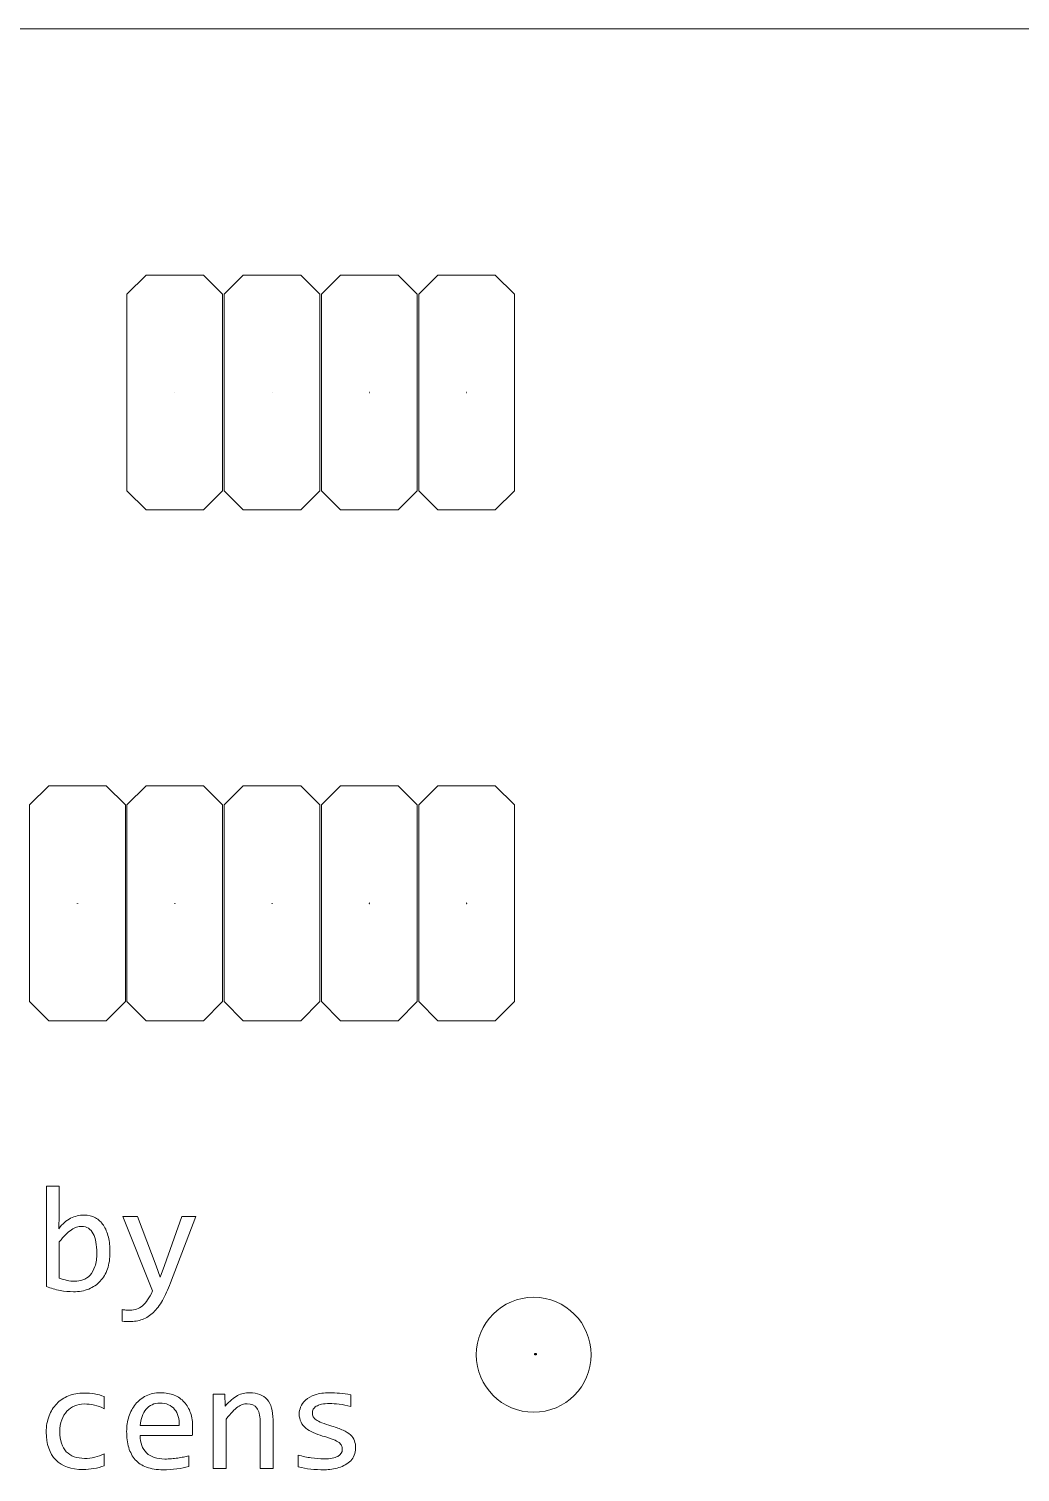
# Model space of a CAD drawing. Header units: millimetres. Extents: x 263 to 576, y -354 to -223.
# Drawn here: x 295.97 to 321.86, y -313.39 to -275.7 of the extents above; entities that cross this region are included whole.
import ezdxf

# ---------------------------------------------------------------- set-up
doc = ezdxf.new("R2010")
doc.units = ezdxf.units.MM
doc.header["$MEASUREMENT"] = 0
doc.layers.add('Layer 1', color=7, linetype='Continuous')

msp = doc.modelspace()

# ---------------------------------------------------------------- linework, layer by layer
at = {"layer": 'Layer 1', "color": 202, "lineweight": 9}
msp.add_ellipse((309.1552, -310.3289), major_axis=(0, 1.5), ratio=1, dxfattribs=at)
at = {"layer": 'Layer 1', "color": 142, "lineweight": 9}
msp.add_open_spline([(397.3653, -277.4171), (397.3653, -277.4171), (395.6357, -275.7015), (395.6357, -275.7015), (395.6357, -275.7015), (271.7828, -275.7015), (271.7828, -275.7015), (271.7828, -275.7015), (266.5486, -280.8935), (266.5486, -280.8935), (266.5486, -280.8935), (266.5486, -287.5346), (266.5486, -287.5346), (264.5, -287.5346), (262.8393, -289.1818), (262.8393, -291.2139), (262.8393, -293.2459), (264.5, -294.8932), (266.5486, -294.8932), (266.5486, -294.8932), (266.5486, -346.8478), (266.5486, -346.8478), (265.4082, -347.4753), (264.6364, -348.6819), (264.6364, -350.0672), (264.6364, -352.0993), (266.297, -353.7465), (268.3457, -353.7465), (269.7422, -353.7465), (270.9587, -352.9809), (271.5913, -351.8498), (271.5913, -351.8498), (387.9688, -351.8498), (387.9688, -351.8498), (387.9688, -351.8498), (390.4127, -349.4255), (390.4127, -349.4255), (390.4127, -349.4255), (390.4127, -332.2589), (390.4127, -332.2589), (390.4127, -332.2589), (389.8786, -331.7291), (389.8786, -331.7291), (389.8786, -331.7291), (370.1909, -331.7291), (370.1909, -331.7291), (370.1909, -331.7291), (369.4878, -331.0317), (369.4878, -331.0317), (369.4878, -331.0317), (369.4878, -317.2865), (369.4878, -317.2865), (369.4878, -317.2865), (370.1291, -316.6504), (370.1291, -316.6504), (370.1291, -316.6504), (390.9538, -316.6504), (390.9538, -316.6504), (390.9538, -316.6504), (397.2727, -310.3824), (397.2727, -310.3824), (397.2727, -310.3824), (397.2727, -297.227), (397.2727, -297.227), (398.5827, -296.6593), (399.4983, -295.3627), (399.4983, -293.8539), (399.4983, -292.3451), (398.5827, -291.0485), (397.2727, -290.4807), (397.2727, -290.4807), (397.2727, -277.3253), (397.2727, -277.3253)], degree=3, knots=[0, 0, 0, 0, 0.0416667, 0.0416667, 0.0416667, 0.0833333, 0.0833333, 0.0833333, 0.125, 0.125, 0.125, 0.1666667, 0.1666667, 0.1666667, 0.2083333, 0.2083333, 0.2083333, 0.25, 0.25, 0.25, 0.2916667, 0.2916667, 0.2916667, 0.3333333, 0.3333333, 0.3333333, 0.375, 0.375, 0.375, 0.4166667, 0.4166667, 0.4166667, 0.4583333, 0.4583333, 0.4583333, 0.5, 0.5, 0.5, 0.5416667, 0.5416667, 0.5416667, 0.5833333, 0.5833333, 0.5833333, 0.625, 0.625, 0.625, 0.6666667, 0.6666667, 0.6666667, 0.7083333, 0.7083333, 0.7083333, 0.75, 0.75, 0.75, 0.7916667, 0.7916667, 0.7916667, 0.8333333, 0.8333333, 0.8333333, 0.875, 0.875, 0.875, 0.9166667, 0.9166667, 0.9166667, 0.9583333, 0.9583333, 0.9583333, 1, 1, 1, 1], dxfattribs=at)
at = {"layer": 'Layer 1', "lineweight": 9}
for points in [[(301.0323, -282.6298), (301.0323, -282.6298), (301.0323, -287.7662), (301.0323, -287.7662), (301.0323, -287.7662), (300.5323, -288.2662), (300.5323, -288.2662), (300.5323, -288.2662), (299.0323, -288.2662), (299.0323, -288.2662), (299.0323, -288.2662), (298.5323, -287.7662), (298.5323, -287.7662), (298.5323, -287.7662), (298.5323, -282.6298), (298.5323, -282.6298), (298.5323, -282.6298), (299.0323, -282.1298), (299.0323, -282.1298), (299.0323, -282.1298), (300.5323, -282.1298), (300.5323, -282.1298), (300.5323, -282.1298), (301.0323, -282.6298), (301.0323, -282.6298)], [(303.5723, -282.6298), (303.5723, -282.6298), (303.5723, -287.7662), (303.5723, -287.7662), (303.5723, -287.7662), (303.0723, -288.2662), (303.0723, -288.2662), (303.0723, -288.2662), (301.5723, -288.2662), (301.5723, -288.2662), (301.5723, -288.2662), (301.0723, -287.7662), (301.0723, -287.7662), (301.0723, -287.7662), (301.0723, -282.6298), (301.0723, -282.6298), (301.0723, -282.6298), (301.5723, -282.1298), (301.5723, -282.1298), (301.5723, -282.1298), (303.0723, -282.1298), (303.0723, -282.1298), (303.0723, -282.1298), (303.5723, -282.6298), (303.5723, -282.6298)], [(306.1123, -282.6298), (306.1123, -282.6298), (306.1123, -287.7662), (306.1123, -287.7662), (306.1123, -287.7662), (305.6123, -288.2662), (305.6123, -288.2662), (305.6123, -288.2662), (304.1123, -288.2662), (304.1123, -288.2662), (304.1123, -288.2662), (303.6123, -287.7662), (303.6123, -287.7662), (303.6123, -287.7662), (303.6123, -282.6298), (303.6123, -282.6298), (303.6123, -282.6298), (304.1123, -282.1298), (304.1123, -282.1298), (304.1123, -282.1298), (305.6123, -282.1298), (305.6123, -282.1298), (305.6123, -282.1298), (306.1123, -282.6298), (306.1123, -282.6298)], [(308.6523, -282.6298), (308.6523, -282.6298), (308.6523, -287.7662), (308.6523, -287.7662), (308.6523, -287.7662), (308.1523, -288.2662), (308.1523, -288.2662), (308.1523, -288.2662), (306.6523, -288.2662), (306.6523, -288.2662), (306.6523, -288.2662), (306.1523, -287.7662), (306.1523, -287.7662), (306.1523, -287.7662), (306.1523, -282.6298), (306.1523, -282.6298), (306.1523, -282.6298), (306.6523, -282.1298), (306.6523, -282.1298), (306.6523, -282.1298), (308.1523, -282.1298), (308.1523, -282.1298), (308.1523, -282.1298), (308.6523, -282.6298), (308.6523, -282.6298)], [(298.4923, -295.9697), (298.4923, -295.9697), (298.4923, -301.1061), (298.4923, -301.1061), (298.4923, -301.1061), (297.9923, -301.6061), (297.9923, -301.6061), (297.9923, -301.6061), (296.4923, -301.6061), (296.4923, -301.6061), (296.4923, -301.6061), (295.9923, -301.1061), (295.9923, -301.1061), (295.9923, -301.1061), (295.9923, -295.9697), (295.9923, -295.9697), (295.9923, -295.9697), (296.4923, -295.4697), (296.4923, -295.4697), (296.4923, -295.4697), (297.9923, -295.4697), (297.9923, -295.4697), (297.9923, -295.4697), (298.4923, -295.9697), (298.4923, -295.9697)], [(301.0323, -295.9697), (301.0323, -295.9697), (301.0323, -301.1061), (301.0323, -301.1061), (301.0323, -301.1061), (300.5323, -301.6061), (300.5323, -301.6061), (300.5323, -301.6061), (299.0323, -301.6061), (299.0323, -301.6061), (299.0323, -301.6061), (298.5323, -301.1061), (298.5323, -301.1061), (298.5323, -301.1061), (298.5323, -295.9697), (298.5323, -295.9697), (298.5323, -295.9697), (299.0323, -295.4697), (299.0323, -295.4697), (299.0323, -295.4697), (300.5323, -295.4697), (300.5323, -295.4697), (300.5323, -295.4697), (301.0323, -295.9697), (301.0323, -295.9697)], [(303.5723, -295.9697), (303.5723, -295.9697), (303.5723, -301.1061), (303.5723, -301.1061), (303.5723, -301.1061), (303.0723, -301.6061), (303.0723, -301.6061), (303.0723, -301.6061), (301.5723, -301.6061), (301.5723, -301.6061), (301.5723, -301.6061), (301.0723, -301.1061), (301.0723, -301.1061), (301.0723, -301.1061), (301.0723, -295.9697), (301.0723, -295.9697), (301.0723, -295.9697), (301.5723, -295.4697), (301.5723, -295.4697), (301.5723, -295.4697), (303.0723, -295.4697), (303.0723, -295.4697), (303.0723, -295.4697), (303.5723, -295.9697), (303.5723, -295.9697)], [(306.1123, -295.9697), (306.1123, -295.9697), (306.1123, -301.1061), (306.1123, -301.1061), (306.1123, -301.1061), (305.6123, -301.6061), (305.6123, -301.6061), (305.6123, -301.6061), (304.1123, -301.6061), (304.1123, -301.6061), (304.1123, -301.6061), (303.6123, -301.1061), (303.6123, -301.1061), (303.6123, -301.1061), (303.6123, -295.9697), (303.6123, -295.9697), (303.6123, -295.9697), (304.1123, -295.4697), (304.1123, -295.4697), (304.1123, -295.4697), (305.6123, -295.4697), (305.6123, -295.4697), (305.6123, -295.4697), (306.1123, -295.9697), (306.1123, -295.9697)], [(308.6523, -295.9697), (308.6523, -295.9697), (308.6523, -301.1061), (308.6523, -301.1061), (308.6523, -301.1061), (308.1523, -301.6061), (308.1523, -301.6061), (308.1523, -301.6061), (306.6523, -301.6061), (306.6523, -301.6061), (306.6523, -301.6061), (306.1523, -301.1061), (306.1523, -301.1061), (306.1523, -301.1061), (306.1523, -295.9697), (306.1523, -295.9697), (306.1523, -295.9697), (306.6523, -295.4697), (306.6523, -295.4697), (306.6523, -295.4697), (308.1523, -295.4697), (308.1523, -295.4697), (308.1523, -295.4697), (308.6523, -295.9697), (308.6523, -295.9697)]]:
    msp.add_open_spline(points, degree=3, knots=[0, 0, 0, 0, 0.125, 0.125, 0.125, 0.25, 0.25, 0.25, 0.375, 0.375, 0.375, 0.5, 0.5, 0.5, 0.625, 0.625, 0.625, 0.75, 0.75, 0.75, 0.875, 0.875, 0.875, 1, 1, 1, 1], dxfattribs=at)
at = {"layer": 'Layer 1', "color": 5}
for points in [[(299.7823, -285.1963), (299.7823, -285.1963), (299.7858, -285.1963), (299.7858, -285.1963), (299.7858, -285.1963), (299.7858, -285.1998), (299.7858, -285.1998), (299.7858, -285.1998), (299.7823, -285.1998), (299.7823, -285.1998), (299.7823, -285.1998), (299.7823, -285.1963), (299.7823, -285.1963)], [(302.3223, -285.1963), (302.3223, -285.1963), (302.3258, -285.1963), (302.3258, -285.1963), (302.3258, -285.1963), (302.3258, -285.1998), (302.3258, -285.1998), (302.3258, -285.1998), (302.3223, -285.1998), (302.3223, -285.1998), (302.3223, -285.1998), (302.3223, -285.1963), (302.3223, -285.1963)], [(304.8623, -285.1963), (304.8623, -285.1963), (304.8658, -285.1963), (304.8658, -285.1963), (304.8658, -285.1963), (304.8658, -285.1998), (304.8658, -285.1998), (304.8658, -285.1998), (304.8623, -285.1998), (304.8623, -285.1998), (304.8623, -285.1998), (304.8623, -285.1963), (304.8623, -285.1963)], [(307.4023, -285.1963), (307.4023, -285.1963), (307.4058, -285.1963), (307.4058, -285.1963), (307.4058, -285.1963), (307.4058, -285.1998), (307.4058, -285.1998), (307.4058, -285.1998), (307.4023, -285.1998), (307.4023, -285.1998), (307.4023, -285.1998), (307.4023, -285.1963), (307.4023, -285.1963)], [(297.2423, -298.5362), (297.2423, -298.5362), (297.2458, -298.5362), (297.2458, -298.5362), (297.2458, -298.5362), (297.2458, -298.5397), (297.2458, -298.5397), (297.2458, -298.5397), (297.2423, -298.5397), (297.2423, -298.5397), (297.2423, -298.5397), (297.2423, -298.5362), (297.2423, -298.5362)], [(299.7823, -298.5362), (299.7823, -298.5362), (299.7858, -298.5362), (299.7858, -298.5362), (299.7858, -298.5362), (299.7858, -298.5397), (299.7858, -298.5397), (299.7858, -298.5397), (299.7823, -298.5397), (299.7823, -298.5397), (299.7823, -298.5397), (299.7823, -298.5362), (299.7823, -298.5362)], [(302.3223, -298.5362), (302.3223, -298.5362), (302.3258, -298.5362), (302.3258, -298.5362), (302.3258, -298.5362), (302.3258, -298.5397), (302.3258, -298.5397), (302.3258, -298.5397), (302.3223, -298.5397), (302.3223, -298.5397), (302.3223, -298.5397), (302.3223, -298.5362), (302.3223, -298.5362)], [(304.8623, -298.5362), (304.8623, -298.5362), (304.8658, -298.5362), (304.8658, -298.5362), (304.8658, -298.5362), (304.8658, -298.5397), (304.8658, -298.5397), (304.8658, -298.5397), (304.8623, -298.5397), (304.8623, -298.5397), (304.8623, -298.5397), (304.8623, -298.5362), (304.8623, -298.5362)], [(307.4023, -298.5362), (307.4023, -298.5362), (307.4058, -298.5362), (307.4058, -298.5362), (307.4058, -298.5362), (307.4058, -298.5397), (307.4058, -298.5397), (307.4058, -298.5397), (307.4023, -298.5397), (307.4023, -298.5397), (307.4023, -298.5397), (307.4023, -298.5362), (307.4023, -298.5362)]]:
    msp.add_open_spline(points, degree=3, knots=[0, 0, 0, 0, 0.25, 0.25, 0.25, 0.5, 0.5, 0.5, 0.75, 0.75, 0.75, 1, 1, 1, 1], dxfattribs=at)
at = {"layer": 'Layer 1', "color": 5, "lineweight": 9}
for points in [[(299.7823, -285.1963), (299.7823, -285.1963), (299.7858, -285.1963), (299.7858, -285.1963), (299.7858, -285.1963), (299.7858, -285.1998), (299.7858, -285.1998), (299.7858, -285.1998), (299.7823, -285.1998), (299.7823, -285.1998), (299.7823, -285.1998), (299.7823, -285.1963), (299.7823, -285.1963)], [(302.3223, -285.1963), (302.3223, -285.1963), (302.3258, -285.1963), (302.3258, -285.1963), (302.3258, -285.1963), (302.3258, -285.1998), (302.3258, -285.1998), (302.3258, -285.1998), (302.3223, -285.1998), (302.3223, -285.1998), (302.3223, -285.1998), (302.3223, -285.1963), (302.3223, -285.1963)], [(304.8623, -285.1963), (304.8623, -285.1963), (304.8658, -285.1963), (304.8658, -285.1963), (304.8658, -285.1963), (304.8658, -285.1998), (304.8658, -285.1998), (304.8658, -285.1998), (304.8623, -285.1998), (304.8623, -285.1998), (304.8623, -285.1998), (304.8623, -285.1963), (304.8623, -285.1963)], [(307.4023, -285.1963), (307.4023, -285.1963), (307.4058, -285.1963), (307.4058, -285.1963), (307.4058, -285.1963), (307.4058, -285.1998), (307.4058, -285.1998), (307.4058, -285.1998), (307.4023, -285.1998), (307.4023, -285.1998), (307.4023, -285.1998), (307.4023, -285.1963), (307.4023, -285.1963)], [(297.2423, -298.5362), (297.2423, -298.5362), (297.2458, -298.5362), (297.2458, -298.5362), (297.2458, -298.5362), (297.2458, -298.5397), (297.2458, -298.5397), (297.2458, -298.5397), (297.2423, -298.5397), (297.2423, -298.5397), (297.2423, -298.5397), (297.2423, -298.5362), (297.2423, -298.5362)], [(299.7823, -298.5362), (299.7823, -298.5362), (299.7858, -298.5362), (299.7858, -298.5362), (299.7858, -298.5362), (299.7858, -298.5397), (299.7858, -298.5397), (299.7858, -298.5397), (299.7823, -298.5397), (299.7823, -298.5397), (299.7823, -298.5397), (299.7823, -298.5362), (299.7823, -298.5362)], [(302.3223, -298.5362), (302.3223, -298.5362), (302.3258, -298.5362), (302.3258, -298.5362), (302.3258, -298.5362), (302.3258, -298.5397), (302.3258, -298.5397), (302.3258, -298.5397), (302.3223, -298.5397), (302.3223, -298.5397), (302.3223, -298.5397), (302.3223, -298.5362), (302.3223, -298.5362)], [(304.8623, -298.5362), (304.8623, -298.5362), (304.8658, -298.5362), (304.8658, -298.5362), (304.8658, -298.5362), (304.8658, -298.5397), (304.8658, -298.5397), (304.8658, -298.5397), (304.8623, -298.5397), (304.8623, -298.5397), (304.8623, -298.5397), (304.8623, -298.5362), (304.8623, -298.5362)], [(307.4023, -298.5362), (307.4023, -298.5362), (307.4058, -298.5362), (307.4058, -298.5362), (307.4058, -298.5362), (307.4058, -298.5397), (307.4058, -298.5397), (307.4058, -298.5397), (307.4023, -298.5397), (307.4023, -298.5397), (307.4023, -298.5397), (307.4023, -298.5362), (307.4023, -298.5362)]]:
    msp.add_open_spline(points, degree=3, knots=[0, 0, 0, 0, 0.25, 0.25, 0.25, 0.5, 0.5, 0.5, 0.75, 0.75, 0.75, 1, 1, 1, 1], dxfattribs=at)
at = {"layer": 'Layer 1', "color": 161, "lineweight": 9}
for points, knots in [([(298.0907, -307.6533), (298.0907, -307.8144), (298.0682, -307.959), (298.024, -308.0858), (297.9791, -308.2125), (297.9164, -308.3208), (297.8345, -308.4086), (297.7527, -308.4971), (297.653, -308.5651), (297.5355, -308.6119), (297.4179, -308.6588), (297.2859, -308.6826), (297.1387, -308.6826), (297.0245, -308.6826), (296.907, -308.6713), (296.7868, -308.6496), (296.6667, -308.6278), (296.5485, -308.5928), (296.431, -308.5452), (296.431, -308.5452), (296.431, -305.9256), (296.431, -305.9256), (296.431, -305.9256), (296.7677, -305.9256), (296.7677, -305.9256), (296.7677, -305.9256), (296.7677, -306.6782), (296.7677, -306.6782), (296.7677, -306.6782), (296.7525, -307.038), (296.7525, -307.038), (296.8489, -306.908), (296.9525, -306.8162), (297.0628, -306.7628), (297.173, -306.7093), (297.2912, -306.6822), (297.4173, -306.6822), (297.5282, -306.6822), (297.6259, -306.7053), (297.7097, -306.7522), (297.7936, -306.7984), (297.8636, -306.8638), (297.9203, -306.9483), (297.9771, -307.0328), (298.02, -307.1344), (298.0484, -307.2539), (298.0768, -307.3734), (298.0907, -307.5061), (298.0907, -307.6533)], [0, 0, 0, 0, 0.0625, 0.0625, 0.0625, 0.125, 0.125, 0.125, 0.1875, 0.1875, 0.1875, 0.25, 0.25, 0.25, 0.3125, 0.3125, 0.3125, 0.375, 0.375, 0.375, 0.4375, 0.4375, 0.4375, 0.5, 0.5, 0.5, 0.5625, 0.5625, 0.5625, 0.625, 0.625, 0.625, 0.6875, 0.6875, 0.6875, 0.75, 0.75, 0.75, 0.8125, 0.8125, 0.8125, 0.875, 0.875, 0.875, 0.9375, 0.9375, 0.9375, 1, 1, 1, 1]), ([(300.3339, -306.7179), (300.3339, -306.7179), (299.6737, -308.4508), (299.6737, -308.4508), (299.6057, -308.6278), (299.5351, -308.7803), (299.4618, -308.9083), (299.3892, -309.0364), (299.3093, -309.1414), (299.2228, -309.2239), (299.137, -309.3058), (299.0419, -309.3665), (298.939, -309.4048), (298.836, -309.4438), (298.7204, -309.4629), (298.5924, -309.4629), (298.5594, -309.4629), (298.529, -309.4622), (298.5019, -309.4609), (298.4748, -309.4596), (298.4451, -309.4576), (298.4128, -309.455), (298.4128, -309.455), (298.4128, -309.15), (298.4128, -309.15), (298.4412, -309.1539), (298.4722, -309.1572), (298.5059, -309.1605), (298.5389, -309.1638), (298.5745, -309.1658), (298.6122, -309.1658), (298.6736, -309.1658), (298.7317, -309.1566), (298.7851, -309.1388), (298.8386, -309.1209), (298.8894, -309.0912), (298.937, -309.0509), (298.9845, -309.01), (299.0301, -308.9572), (299.0743, -308.8932), (299.1179, -308.8285), (299.1608, -308.7506), (299.2017, -308.6588), (299.2017, -308.6588), (298.4247, -306.7179), (298.4247, -306.7179), (298.4247, -306.7179), (298.8076, -306.7179), (298.8076, -306.7179), (298.8076, -306.7179), (299.3001, -308.0032), (299.3001, -308.0032), (299.3001, -308.0032), (299.3991, -308.303), (299.3991, -308.303), (299.3991, -308.303), (299.5113, -307.994), (299.5113, -307.994), (299.5113, -307.994), (299.9649, -306.7179), (299.9649, -306.7179), (299.9649, -306.7179), (300.3339, -306.7179), (300.3339, -306.7179)], [0, 0, 0, 0, 0.047619, 0.047619, 0.047619, 0.0952381, 0.0952381, 0.0952381, 0.1428571, 0.1428571, 0.1428571, 0.1904762, 0.1904762, 0.1904762, 0.2380952, 0.2380952, 0.2380952, 0.2857143, 0.2857143, 0.2857143, 0.3333333, 0.3333333, 0.3333333, 0.3809524, 0.3809524, 0.3809524, 0.4285714, 0.4285714, 0.4285714, 0.4761905, 0.4761905, 0.4761905, 0.5238095, 0.5238095, 0.5238095, 0.5714286, 0.5714286, 0.5714286, 0.6190476, 0.6190476, 0.6190476, 0.6666667, 0.6666667, 0.6666667, 0.7142857, 0.7142857, 0.7142857, 0.7619048, 0.7619048, 0.7619048, 0.8095238, 0.8095238, 0.8095238, 0.8571429, 0.8571429, 0.8571429, 0.9047619, 0.9047619, 0.9047619, 0.952381, 0.952381, 0.952381, 1, 1, 1, 1]), ([(297.7461, -307.6679), (297.7461, -307.5662), (297.7388, -307.4725), (297.7236, -307.3873), (297.7091, -307.3021), (297.6853, -307.2295), (297.653, -307.1688), (297.6213, -307.108), (297.5797, -307.0605), (297.5295, -307.0268), (297.4793, -306.9925), (297.4193, -306.9753), (297.3499, -306.9753), (297.307, -306.9753), (297.2641, -306.9819), (297.2199, -306.9958), (297.1763, -307.009), (297.1308, -307.0321), (297.0839, -307.0631), (297.037, -307.0948), (296.9868, -307.1371), (296.9347, -307.1892), (296.8825, -307.2414), (296.8271, -307.3061), (296.7677, -307.3833), (296.7677, -307.3833), (296.7677, -308.3261), (296.7677, -308.3261), (296.8337, -308.3518), (296.9004, -308.3723), (296.969, -308.3868), (297.037, -308.402), (297.1024, -308.4093), (297.1638, -308.4093), (297.2417, -308.4093), (297.315, -308.3967), (297.3856, -308.3723), (297.4556, -308.3479), (297.5176, -308.3069), (297.5711, -308.2495), (297.6246, -308.1921), (297.6668, -308.1161), (297.6985, -308.0211), (297.7302, -307.9267), (297.7461, -307.8085), (297.7461, -307.6679)], [0, 0, 0, 0, 0.0666667, 0.0666667, 0.0666667, 0.1333333, 0.1333333, 0.1333333, 0.2, 0.2, 0.2, 0.2666667, 0.2666667, 0.2666667, 0.3333333, 0.3333333, 0.3333333, 0.4, 0.4, 0.4, 0.4666667, 0.4666667, 0.4666667, 0.5333333, 0.5333333, 0.5333333, 0.6, 0.6, 0.6, 0.6666667, 0.6666667, 0.6666667, 0.7333333, 0.7333333, 0.7333333, 0.8, 0.8, 0.8, 0.8666667, 0.8666667, 0.8666667, 0.9333333, 0.9333333, 0.9333333, 1, 1, 1, 1]), ([(297.9401, -313.2259), (297.8523, -313.2596), (297.7626, -313.2847), (297.6701, -313.3005), (297.5777, -313.317), (297.4826, -313.3249), (297.3849, -313.3249), (297.0779, -313.3249), (296.8416, -313.2417), (296.6759, -313.0754), (296.5102, -312.909), (296.427, -312.6661), (296.427, -312.3459), (296.427, -312.1927), (296.4508, -312.0534), (296.4983, -311.928), (296.5465, -311.8032), (296.6132, -311.6963), (296.6997, -311.6071), (296.7861, -311.518), (296.8898, -311.4493), (297.0093, -311.4012), (297.1294, -311.353), (297.2615, -311.3285), (297.4061, -311.3285), (297.5064, -311.3285), (297.6008, -311.3358), (297.6886, -311.3497), (297.7764, -311.3642), (297.8603, -311.3873), (297.9401, -311.4196), (297.9401, -311.4196), (297.9401, -311.7405), (297.9401, -311.7405), (297.8563, -311.6963), (297.7711, -311.6639), (297.684, -311.6441), (297.5968, -311.6236), (297.5071, -311.6137), (297.414, -311.6137), (297.3275, -311.6137), (297.2463, -311.6302), (297.1691, -311.6632), (297.0925, -311.6963), (297.0251, -311.7431), (296.967, -311.8052), (296.9089, -311.8672), (296.8634, -311.9425), (296.8297, -312.0316), (296.796, -312.1208), (296.7795, -312.2211), (296.7795, -312.3333), (296.7795, -312.5684), (296.8363, -312.744), (296.9505, -312.8608), (297.0647, -312.9777), (297.2232, -313.0358), (297.4259, -313.0358), (297.517, -313.0358), (297.6061, -313.0252), (297.6919, -313.0047), (297.7771, -312.9843), (297.8603, -312.9539), (297.9401, -312.913), (297.9401, -312.913), (297.9401, -313.2259), (297.9401, -313.2259)], [0, 0, 0, 0, 0.0454545, 0.0454545, 0.0454545, 0.0909091, 0.0909091, 0.0909091, 0.1363636, 0.1363636, 0.1363636, 0.1818182, 0.1818182, 0.1818182, 0.2272727, 0.2272727, 0.2272727, 0.2727273, 0.2727273, 0.2727273, 0.3181818, 0.3181818, 0.3181818, 0.3636364, 0.3636364, 0.3636364, 0.4090909, 0.4090909, 0.4090909, 0.4545455, 0.4545455, 0.4545455, 0.5, 0.5, 0.5, 0.5454545, 0.5454545, 0.5454545, 0.5909091, 0.5909091, 0.5909091, 0.6363636, 0.6363636, 0.6363636, 0.6818182, 0.6818182, 0.6818182, 0.7272727, 0.7272727, 0.7272727, 0.7727273, 0.7727273, 0.7727273, 0.8181818, 0.8181818, 0.8181818, 0.8636364, 0.8636364, 0.8636364, 0.9090909, 0.9090909, 0.9090909, 0.9545455, 0.9545455, 0.9545455, 1, 1, 1, 1]), ([(300.2488, -312.2231), (300.2488, -312.2706), (300.2481, -312.3109), (300.2468, -312.3426), (300.2455, -312.3749), (300.2435, -312.4053), (300.2408, -312.4337), (300.2408, -312.4337), (298.8782, -312.4337), (298.8782, -312.4337), (298.8782, -312.6324), (298.9337, -312.7856), (299.0446, -312.8918), (299.1555, -312.9981), (299.3153, -313.0516), (299.5245, -313.0516), (299.5813, -313.0516), (299.6381, -313.0496), (299.6949, -313.045), (299.7516, -313.0404), (299.8064, -313.0344), (299.8593, -313.0265), (299.9121, -313.0186), (299.9629, -313.01), (300.0111, -313.0001), (300.0599, -312.9909), (300.1042, -312.9803), (300.1458, -312.9684), (300.1458, -312.9684), (300.1458, -313.2457), (300.1458, -313.2457), (300.054, -313.2715), (299.9504, -313.2926), (299.8348, -313.3084), (299.72, -313.3249), (299.5998, -313.3328), (299.4763, -313.3328), (299.3093, -313.3328), (299.1661, -313.3104), (299.0466, -313.2649), (298.9264, -313.22), (298.828, -313.1546), (298.7515, -313.0688), (298.6742, -312.983), (298.6174, -312.878), (298.5811, -312.7532), (298.5442, -312.6291), (298.5257, -312.4878), (298.5257, -312.3307), (298.5257, -312.194), (298.5455, -312.0646), (298.5844, -311.9425), (298.6241, -311.821), (298.6815, -311.7134), (298.7567, -311.6217), (298.832, -311.5292), (298.9244, -311.4559), (299.034, -311.4018), (299.1436, -311.3477), (299.2684, -311.3206), (299.4077, -311.3206), (299.543, -311.3206), (299.6625, -311.3417), (299.7675, -311.3846), (299.8718, -311.4269), (299.9596, -311.487), (300.0309, -311.5649), (300.1029, -311.6428), (300.157, -311.7378), (300.194, -311.8494), (300.2303, -311.9603), (300.2488, -312.0851), (300.2488, -312.2231)], [0, 0, 0, 0, 0.0416667, 0.0416667, 0.0416667, 0.0833333, 0.0833333, 0.0833333, 0.125, 0.125, 0.125, 0.1666667, 0.1666667, 0.1666667, 0.2083333, 0.2083333, 0.2083333, 0.25, 0.25, 0.25, 0.2916667, 0.2916667, 0.2916667, 0.3333333, 0.3333333, 0.3333333, 0.375, 0.375, 0.375, 0.4166667, 0.4166667, 0.4166667, 0.4583333, 0.4583333, 0.4583333, 0.5, 0.5, 0.5, 0.5416667, 0.5416667, 0.5416667, 0.5833333, 0.5833333, 0.5833333, 0.625, 0.625, 0.625, 0.6666667, 0.6666667, 0.6666667, 0.7083333, 0.7083333, 0.7083333, 0.75, 0.75, 0.75, 0.7916667, 0.7916667, 0.7916667, 0.8333333, 0.8333333, 0.8333333, 0.875, 0.875, 0.875, 0.9166667, 0.9166667, 0.9166667, 0.9583333, 0.9583333, 0.9583333, 1, 1, 1, 1]), ([(300.7868, -311.3563), (300.7868, -311.3563), (301.0865, -311.3563), (301.0865, -311.3563), (301.0865, -311.3563), (301.1004, -311.6692), (301.1004, -311.6692), (301.1571, -311.6025), (301.2119, -311.5464), (301.2647, -311.5015), (301.3176, -311.4573), (301.369, -311.4216), (301.4205, -311.3946), (301.4714, -311.3668), (301.5229, -311.3483), (301.5757, -311.3371), (301.6285, -311.3259), (301.6833, -311.3206), (301.7401, -311.3206), (301.9401, -311.3206), (302.0913, -311.3794), (302.1936, -311.4975), (302.2959, -311.6157), (302.3474, -311.7933), (302.3474, -312.0303), (302.3474, -312.0303), (302.3474, -313.2972), (302.3474, -313.2972), (302.3474, -313.2972), (302.0107, -313.2972), (302.0107, -313.2972), (302.0107, -313.2972), (302.0107, -312.0567), (302.0107, -312.0567), (302.0107, -311.9042), (301.9824, -311.792), (301.9256, -311.7194), (301.8688, -311.6461), (301.7843, -311.6098), (301.6727, -311.6098), (301.6311, -311.6098), (301.5909, -311.6157), (301.5519, -311.6283), (301.5123, -311.6401), (301.4714, -311.6619), (301.4291, -311.6923), (301.3862, -311.7227), (301.34, -311.7636), (301.2905, -311.8151), (301.241, -311.8666), (301.1855, -311.9313), (301.1235, -312.0085), (301.1235, -312.0085), (301.1235, -313.2972), (301.1235, -313.2972), (301.1235, -313.2972), (300.7868, -313.2972), (300.7868, -313.2972), (300.7868, -313.2972), (300.7868, -311.3563), (300.7868, -311.3563)], [0, 0, 0, 0, 0.05, 0.05, 0.05, 0.1, 0.1, 0.1, 0.15, 0.15, 0.15, 0.2, 0.2, 0.2, 0.25, 0.25, 0.25, 0.3, 0.3, 0.3, 0.35, 0.35, 0.35, 0.4, 0.4, 0.4, 0.45, 0.45, 0.45, 0.5, 0.5, 0.5, 0.55, 0.55, 0.55, 0.6, 0.6, 0.6, 0.65, 0.65, 0.65, 0.7, 0.7, 0.7, 0.75, 0.75, 0.75, 0.8, 0.8, 0.8, 0.85, 0.85, 0.85, 0.9, 0.9, 0.9, 0.95, 0.95, 0.95, 1, 1, 1, 1]), ([(304.5055, -312.7677), (304.5055, -312.8364), (304.4937, -312.8978), (304.4705, -312.9519), (304.4474, -313.0061), (304.4157, -313.0543), (304.3755, -313.0958), (304.3359, -313.1381), (304.289, -313.1737), (304.2362, -313.2035), (304.1834, -313.2332), (304.1266, -313.2576), (304.0665, -313.2767), (304.0064, -313.2959), (303.945, -313.3104), (303.8817, -313.319), (303.8183, -313.3282), (303.7569, -313.3328), (303.6961, -313.3328), (303.5641, -313.3328), (303.4433, -313.3269), (303.3324, -313.315), (303.2221, -313.3031), (303.1139, -313.284), (303.0082, -313.2576), (303.0082, -313.2576), (303.0082, -312.9486), (303.0082, -312.9486), (303.1218, -312.981), (303.2347, -313.0054), (303.3469, -313.0226), (303.4598, -313.0391), (303.5714, -313.0477), (303.6823, -313.0477), (303.844, -313.0477), (303.9635, -313.0259), (304.0408, -312.9823), (304.118, -312.9381), (304.157, -312.876), (304.157, -312.7948), (304.157, -312.7598), (304.151, -312.7288), (304.1385, -312.7011), (304.1266, -312.6733), (304.1041, -312.6469), (304.0718, -312.6218), (304.0394, -312.5967), (303.9893, -312.5703), (303.9213, -312.5433), (303.8533, -312.5162), (303.7608, -312.4852), (303.6427, -312.4508), (303.5549, -312.4244), (303.4737, -312.3954), (303.3997, -312.3624), (303.3251, -312.3294), (303.2611, -312.2904), (303.2063, -312.2455), (303.1522, -312.2006), (303.1099, -312.1472), (303.0789, -312.0871), (303.0478, -312.0263), (303.032, -311.9544), (303.032, -311.8719), (303.032, -311.8177), (303.0445, -311.7583), (303.0696, -311.6943), (303.0954, -311.6296), (303.1383, -311.5695), (303.199, -311.514), (303.2598, -311.4586), (303.3416, -311.4124), (303.4453, -311.3761), (303.5489, -311.3391), (303.6783, -311.3206), (303.8335, -311.3206), (303.91, -311.3206), (303.9946, -311.3246), (304.0876, -311.3332), (304.1807, -311.3411), (304.2778, -311.3556), (304.3788, -311.3761), (304.3788, -311.3761), (304.3788, -311.6771), (304.3788, -311.6771), (304.2725, -311.6514), (304.1721, -311.6322), (304.0771, -311.6203), (303.9813, -311.6078), (303.8988, -311.6018), (303.8295, -311.6018), (303.745, -311.6018), (303.6744, -311.6085), (303.6163, -311.621), (303.5588, -311.6342), (303.512, -311.652), (303.477, -311.6745), (303.4413, -311.6969), (303.4156, -311.7233), (303.3997, -311.753), (303.3845, -311.7834), (303.3766, -311.8157), (303.3766, -311.8507), (303.3766, -311.8857), (303.3832, -311.9174), (303.3971, -311.9458), (303.4103, -311.9742), (303.436, -312.0013), (303.4723, -312.0277), (303.5093, -312.0541), (303.5608, -312.0805), (303.6268, -312.1069), (303.6928, -312.1333), (303.7787, -312.1623), (303.885, -312.1934), (303.9998, -312.227), (304.0969, -312.262), (304.1761, -312.299), (304.2547, -312.3353), (304.3187, -312.3762), (304.3676, -312.4218), (304.4171, -312.4667), (304.4521, -312.5175), (304.4738, -312.5743), (304.495, -312.6311), (304.5055, -312.6958), (304.5055, -312.7677)], [0, 0, 0, 0, 0.0238095, 0.0238095, 0.0238095, 0.047619, 0.047619, 0.047619, 0.0714286, 0.0714286, 0.0714286, 0.0952381, 0.0952381, 0.0952381, 0.1190476, 0.1190476, 0.1190476, 0.1428571, 0.1428571, 0.1428571, 0.1666667, 0.1666667, 0.1666667, 0.1904762, 0.1904762, 0.1904762, 0.2142857, 0.2142857, 0.2142857, 0.2380952, 0.2380952, 0.2380952, 0.2619048, 0.2619048, 0.2619048, 0.2857143, 0.2857143, 0.2857143, 0.3095238, 0.3095238, 0.3095238, 0.3333333, 0.3333333, 0.3333333, 0.3571429, 0.3571429, 0.3571429, 0.3809524, 0.3809524, 0.3809524, 0.4047619, 0.4047619, 0.4047619, 0.4285714, 0.4285714, 0.4285714, 0.452381, 0.452381, 0.452381, 0.4761905, 0.4761905, 0.4761905, 0.5, 0.5, 0.5, 0.5238095, 0.5238095, 0.5238095, 0.547619, 0.547619, 0.547619, 0.5714286, 0.5714286, 0.5714286, 0.5952381, 0.5952381, 0.5952381, 0.6190476, 0.6190476, 0.6190476, 0.6428571, 0.6428571, 0.6428571, 0.6666667, 0.6666667, 0.6666667, 0.6904762, 0.6904762, 0.6904762, 0.7142857, 0.7142857, 0.7142857, 0.7380952, 0.7380952, 0.7380952, 0.7619048, 0.7619048, 0.7619048, 0.7857143, 0.7857143, 0.7857143, 0.8095238, 0.8095238, 0.8095238, 0.8333333, 0.8333333, 0.8333333, 0.8571429, 0.8571429, 0.8571429, 0.8809524, 0.8809524, 0.8809524, 0.9047619, 0.9047619, 0.9047619, 0.9285714, 0.9285714, 0.9285714, 0.952381, 0.952381, 0.952381, 0.9761905, 0.9761905, 0.9761905, 1, 1, 1, 1]), ([(299.9002, -312.1762), (299.9041, -312.0897), (299.8956, -312.0105), (299.8751, -311.9392), (299.8546, -311.8679), (299.8223, -311.8058), (299.7794, -311.7544), (299.7358, -311.7029), (299.6823, -311.6626), (299.6176, -311.6335), (299.5529, -311.6045), (299.4783, -311.59), (299.3932, -311.59), (299.3192, -311.59), (299.2525, -311.6038), (299.1918, -311.6322), (299.1311, -311.6606), (299.0789, -311.7009), (299.0347, -311.7524), (298.9911, -311.8039), (298.9555, -311.8659), (298.9284, -311.9385), (298.9013, -312.0105), (298.8848, -312.0897), (298.8782, -312.1762), (298.8782, -312.1762), (299.9002, -312.1762), (299.9002, -312.1762)], [0, 0, 0, 0, 0.1111111, 0.1111111, 0.1111111, 0.2222222, 0.2222222, 0.2222222, 0.3333333, 0.3333333, 0.3333333, 0.4444444, 0.4444444, 0.4444444, 0.5555556, 0.5555556, 0.5555556, 0.6666667, 0.6666667, 0.6666667, 0.7777778, 0.7777778, 0.7777778, 0.8888889, 0.8888889, 0.8888889, 1, 1, 1, 1])]:
    msp.add_open_spline(points, degree=3, knots=knots, dxfattribs=at)
at = {"layer": 'Layer 1', "color": 2}
msp.add_open_spline([(309.2211, -310.3289), (309.2211, -310.3289), (309.2211, -310.2936), (309.2211, -310.2936), (309.2211, -310.2936), (309.1858, -310.2936), (309.1858, -310.2936), (309.1858, -310.2936), (309.1858, -310.3289), (309.1858, -310.3289), (309.1858, -310.3289), (309.2211, -310.3289), (309.2211, -310.3289)], degree=3, knots=[0, 0, 0, 0, 0.25, 0.25, 0.25, 0.5, 0.5, 0.5, 0.75, 0.75, 0.75, 1, 1, 1, 1], dxfattribs=at)
at = {"layer": 'Layer 1', "color": 2, "lineweight": 9}
msp.add_open_spline([(309.2211, -310.3289), (309.2211, -310.3289), (309.2211, -310.2936), (309.2211, -310.2936), (309.2211, -310.2936), (309.1858, -310.2936), (309.1858, -310.2936), (309.1858, -310.2936), (309.1858, -310.3289), (309.1858, -310.3289), (309.1858, -310.3289), (309.2211, -310.3289), (309.2211, -310.3289)], degree=3, knots=[0, 0, 0, 0, 0.25, 0.25, 0.25, 0.5, 0.5, 0.5, 0.75, 0.75, 0.75, 1, 1, 1, 1], dxfattribs=at)

doc.saveas('drawing.dxf')
